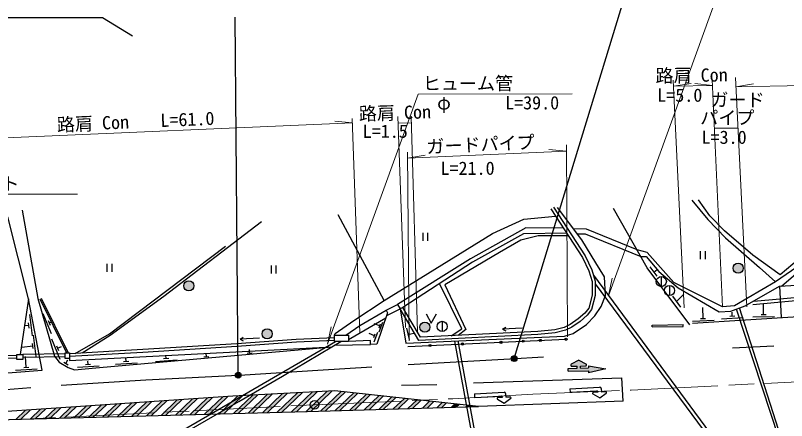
# Model space of a CAD drawing. Units: millimetres at full size, sheet at 1:1000; details may follow other scales. Extents: x 40000 to 680000, y 20000 to 380000.
# Drawn here: x 336356 to 443022, y 262451 to 318440 of the extents above; entities that cross this region are included whole.
import ezdxf
from ezdxf.enums import TextEntityAlignment as Align

# ---------------------------------------------------------------- set-up
doc = ezdxf.new("R2010")
doc.units = ezdxf.units.MM
doc.header["$LTSCALE"] = 1000
doc.linetypes.add('CHAIN', pattern=[18.5, 12, -1.5, 3.5, -1.5])
for name, color, linetype, lineweight in [('M-BGD', 7, 'Continuous', 25), ('M-BMK', 2, 'CHAIN', 13), ('M-BMK-SRVR', 3, 'Continuous', 25), ('M-STR-HTXT', 7, 'Continuous', 13), ('M-STR-STRC', 7, 'Continuous', 25)]:
    doc.layers.add(name, color=color, linetype=linetype, lineweight=lineweight)
doc.styles.add('ＭＳ ゴシック', font='')
doc.styles.get('ＭＳ ゴシック').set_extended_font_data('MS Gothic')

msp = doc.modelspace()

# ---------------------------------------------------------------- hatches: boundary and pattern name
at = {"layer": 'M-BGD'}
for points in [[(437026, 283514, 1), (435626, 283514, 1)], [(361039, 281079, 1), (359639, 281079, 1)], [(393700, 275356, 1), (392300, 275356, 1)], [(371874, 274429, 1), (370474, 274429, 1)]]:
    msp.add_hatch(color=256, dxfattribs=at).paths.add_polyline_path(points)
at = {"layer": 'M-STR-STRC'}
for points in [[(405699, 271222, 0.41421), (405146, 271345, 0.41421), (405024, 270792, 1)], [(414059, 269970), (414066, 269695), (412801, 269665), (412811, 269268), (415621, 269334), (415627, 269059), (418013, 269590), (415605, 270007), (415612, 269732), (414533, 269706), (414526, 269981), (415196, 269997, 0.77336), (415262, 270280), (414273, 270800), (413240, 270234, 0.78564), (413316, 269952)], [(367525, 268945, 0.41421), (366972, 269068, 0.41421), (366850, 268516, 1)], [(363633, 265647), (362933, 265599), (360506, 263270), (361175, 263288)], [(365732, 265790), (365033, 265742), (362513, 263325), (363182, 263343)], [(367807, 265909), (367119, 265873), (364519, 263379), (365188, 263397)], [(369870, 266018), (369182, 265982), (366526, 263433), (367195, 263451)], [(371933, 266126), (371245, 266090), (368532, 263487), (369201, 263505)], [(373996, 266234), (373308, 266198), (370539, 263541), (371208, 263560)], [(376059, 266342), (375371, 266306), (372546, 263596), (373214, 263614)], [(378122, 266451), (377434, 266415), (374552, 263650), (375221, 263668)], [(380184, 266559), (379497, 266523), (376559, 263704), (376707, 263708), (377229, 263723)], [(381990, 266420), (381407, 266485), (378569, 263762), (379239, 263781)], [(383739, 266228), (383156, 266292), (380579, 263819), (381249, 263839)], [(385489, 266035), (384906, 266099), (382589, 263877), (383259, 263896)], [(387238, 265843), (386655, 265907), (384600, 263935), (385270, 263954)], [(388987, 265650), (388404, 265714), (386610, 263993), (387280, 264012)], [(348938, 264645), (348239, 264597), (346460, 262891), (347129, 262909)], [(351038, 264788), (350338, 264740), (348467, 262945), (349136, 262963)], [(353137, 264931), (352437, 264883), (350473, 262999), (351142, 263017)], [(355236, 265074), (354536, 265026), (352480, 263053), (353149, 263072)], [(357335, 265217), (356636, 265170), (354486, 263108), (355155, 263126)], [(359435, 265360), (358735, 265313), (356493, 263162), (357162, 263180)], [(361534, 265504), (360834, 265456), (358500, 263216), (359168, 263234)], [(390737, 265457), (390153, 265522), (388620, 264051), (389290, 264070)], [(392486, 265265), (391903, 265329), (390630, 264108), (391301, 264128)], [(394235, 265072), (393652, 265136), (392641, 264166), (393311, 264185)], [(395984, 264880), (395401, 264944), (394651, 264224), (395321, 264243)], [(397734, 264687), (397151, 264751), (396661, 264282), (397331, 264301)], [(399483, 264494), (398900, 264559), (398672, 264340), (399342, 264359)], [(338442, 263929), (337743, 263882), (336427, 262620), (337096, 262638)], [(340542, 264072), (339842, 264025), (338434, 262674), (339103, 262692)], [(342641, 264215), (341941, 264168), (340440, 262728), (341109, 262746)], [(344740, 264359), (344040, 264311), (342447, 262782), (343116, 262800)], [(346839, 264502), (346140, 264454), (344454, 262837), (345122, 262855)]]:
    msp.add_hatch(color=256, dxfattribs=at).paths.add_polyline_path(points)
h = msp.add_hatch(color=256, dxfattribs=at)
edge = h.paths.add_edge_path()
edge.add_line((403681, 265744), (403686, 265645))
h = msp.add_hatch(color=256, dxfattribs=at)
edge = h.paths.add_edge_path()
edge.add_line((416896, 266460), (416901, 266360))

# ---------------------------------------------------------------- linework, layer by layer
at = {"layer": 'M-BGD'}
for p, q in [((387380, 279064), (381017, 290878)), ((392708, 288403), (392708, 287286)), ((393375, 288403), (393375, 287286)), ((431088, 285852), (431088, 284734)), ((431755, 285852), (431755, 284734)), ((349009, 284101), (349009, 282983)), ((349675, 284101), (349675, 282983)), ((371722, 283873), (371722, 282755)), ((372389, 283873), (372389, 282755)), ((424106, 283706), (425060, 282405)), ((425138, 283278), (424671, 282935)), ((416314, 282534), (433801, 258892)), ((425697, 282351), (425697, 280951)), ((425697, 282351), (425697, 280951)), ((416567, 281340), (433059, 259044)), ((426832, 281133), (426832, 279733)), ((442023, 281029), (442296, 276702)), ((427226, 279646), (428349, 278132)), ((428809, 279918), (427787, 278889)), ((338172, 279252), (337031, 271565)), ((339716, 279289), (343418, 271815)), ((339907, 279384), (343657, 271815)), ((387630, 277713), (389209, 278473)), ((439847, 277096), (439831, 278596)), ((387710, 276954), (389580, 277874)), ((431475, 276558), (431423, 278058)), ((435515, 276897), (435478, 277434)), ((442626, 257971), (436105, 277869)), ((442884, 258218), (436526, 278019)), ((338731, 274142), (338329, 277115)), ((340170, 277246), (341313, 274473)), ((340885, 276297), (341152, 275650)), ((382413, 273658), (387611, 276670)), ((429987, 276206), (432985, 276312)), ((431126, 276546), (431825, 276571)), ((434040, 276492), (437033, 276702)), ((435166, 276872), (435865, 276921)), ((438350, 276780), (441350, 276812)), ((439497, 277093), (440197, 277100)), ((338233, 275588), (337727, 275520)), ((338280, 275241), (338186, 275935)), ((341019, 275974), (341242, 276066)), ((386749, 275544), (385979, 275835)), ((386650, 275282), (386848, 275806)), ((386691, 274712), (387188, 276027)), ((390451, 275198), (390808, 273638)), ((395378, 276166), (395378, 274766)), ((424424, 275652), (428723, 275718)), ((424428, 275397), (424424, 275652)), ((424428, 275397), (428726, 275463)), ((428726, 275463), (428723, 275718)), ((339247, 271291), (338844, 274264)), ((386036, 274181), (385266, 274471)), ((385937, 273919), (386135, 274443)), ((385978, 273348), (386475, 274664)), ((390646, 274346), (391447, 274529)), ((403742, 275095), (404192, 274864)), ((338795, 272391), (338701, 273084)), ((341340, 273733), (342483, 270959)), ((367425, 273682), (367876, 273453)), ((390624, 272676), (412519, 273690)), ((397095, 273445), (400031, 257420)), ((397546, 273464), (400471, 257498)), ((338748, 272737), (337262, 272536)), ((342056, 272784), (342322, 272136)), ((342189, 272460), (342726, 272681)), ((368742, 271806), (368712, 272251)), ((435556, 272492), (441259, 272797)), ((343256, 271667), (337359, 271565)), ((343256, 271271), (337359, 271169)), ((337847, 269807), (337746, 271303)), ((351674, 270640), (351644, 271085)), ((356856, 271006), (357554, 271053)), ((357205, 271030), (357175, 271475)), ((362421, 271262), (363119, 271309)), ((362770, 271286), (362740, 271731)), ((368393, 271782), (369091, 271829)), ((343030, 270515), (343641, 270173)), ((343335, 270344), (343619, 270852)), ((344933, 269822), (347926, 270024)), ((346060, 270199), (346758, 270246)), ((346409, 270223), (346379, 270668)), ((350197, 270240), (353190, 270442)), ((351324, 270617), (352023, 270664)), ((355728, 270630), (358722, 270831)), ((336370, 269407), (339364, 269608)), ((337498, 269783), (338196, 269830)), ((324082, 265963), (338502, 267010))]:
    msp.add_line(p, q, dxfattribs=at)
for points in [[(352533, 315556), (348420, 318131), (342420, 318131), (327420, 318131), (312420, 318131), (309920, 318131), (298920, 318131), (298299, 318407), (295248, 316034)], [(452410, 293738), (450513, 290969), (449598, 289238), (448264, 287748), (442116, 282600), (438340, 285325), (434452, 288680), (432408, 290723), (430830, 292950)], [(429915, 292910), (432117, 290220), (434596, 287688), (439254, 283613), (441509, 281640)], [(337291, 291512), (339446, 279343), (341777, 271341), (342427, 270536), (343645, 269800), (344548, 269461), (347488, 269720), (380123, 272619), (381375, 273393)], [(410797, 291951), (415149, 285202), (416081, 283284), (416569, 281712), (416558, 279736), (416043, 277808), (415437, 277000), (414481, 276161), (413324, 275371), (412424, 274921), (411031, 274555), (408637, 274339), (392149, 273510), (389580, 277874)], [(389580, 277874), (390344, 273156), (412327, 274096), (413482, 274502), (415325, 275744), (416518, 276937), (417355, 278223), (417956, 279741), (417850, 282297), (416642, 284266), (414704, 287438), (411319, 291882)], [(410434, 291717), (414772, 284990), (415678, 283125), (416137, 281647), (416127, 279793), (415648, 278001), (415118, 277295), (414216, 276502), (413104, 275744), (412271, 275327), (410956, 274982), (408607, 274770), (392388, 273955), (389952, 278093)], [(429637, 275663), (423760, 283575), (419094, 291758)], [(330905, 288192), (320620, 282319), (323156, 268422), (331716, 268752), (340061, 269429), (338172, 279252), (335284, 290609)], [(380482, 274257), (380572, 274489), (383143, 276295), (387380, 279064), (402341, 288294), (406685, 290286), (411058, 290711)], [(345585, 271790), (349462, 274248), (356881, 279621), (370382, 289980)], [(412173, 289020), (406959, 289089), (399287, 284805), (389209, 278473), (389580, 277874)], [(472044, 281110), (467261, 283554), (463858, 285019), (460144, 286558), (456113, 287877), (451555, 289087), (450410, 289142), (448917, 287378), (447354, 285842), (444428, 283632), (441509, 281640), (435807, 278307), (434141, 278150), (427435, 281542), (423761, 285664), (422344, 286059), (415361, 288892), (413554, 288947)], [(412603, 288353), (406623, 288260), (399573, 284323), (389952, 278093), (389580, 277874)], [(414063, 288280), (415154, 288278), (422872, 285132), (423617, 285105), (425332, 283045), (428035, 280781), (433682, 277499), (435290, 277579), (437299, 278293), (442023, 281029), (444398, 281160), (446670, 283295), (449314, 285112), (451222, 285948), (452926, 286325), (454913, 285965), (458483, 284867), (462145, 283446), (464517, 282225)], [(412835, 287994), (408648, 287962), (406264, 287397), (403311, 285663), (395754, 281223), (398665, 275034), (397582, 274216)], [(344612, 271735), (349373, 274443), (365429, 286566)], [(442311, 281045), (445931, 284128), (446694, 283317)], [(396647, 274169), (398114, 275109), (395021, 281375)], [(429993, 275927), (444661, 276850), (457977, 277559), (469909, 278115), (478929, 280387), (485363, 280662), (494670, 280956), (502280, 280495), (510880, 279603), (519304, 278711), (523885, 279035), (526796, 280905)], [(474086, 280921), (459603, 280438), (438363, 278434)], [(469956, 281130), (459580, 280784), (438504, 278913)], [(382079, 274257), (384014, 275598), (387630, 277713), (387844, 277338)], [(387844, 277338), (386336, 273016), (385473, 272971)], [(393165, 277213), (393881, 275918), (394596, 277213)], [(406434, 275226), (403742, 275095), (404167, 275369)], [(380482, 273895), (375207, 273664), (366966, 273072), (353979, 272267), (343815, 271690)], [(380482, 273498), (375229, 273269), (366992, 272677), (354002, 271872), (343815, 271293)], [(349478, 255964), (355755, 258967), (380629, 273393)], [(370117, 273824), (367425, 273682), (367849, 273958)], [(380497, 272850), (385473, 272971), (385481, 273493), (382413, 273393)], [(343815, 271028), (343852, 270760), (380123, 272619)], [(350735, 255793), (358319, 259940), (367252, 265073), (373279, 268569), (380123, 272619)], [(231056, 267039), (240280, 266799), (248298, 266861), (258735, 267304), (269709, 267976), (283846, 268632), (294654, 269193), (303757, 269644), (311746, 270096), (321279, 270614), (328014, 270846), (336543, 271115)], [(231078, 267434), (248147, 267317), (260911, 267917), (279472, 268886), (295303, 269584), (315954, 270702), (325330, 271193), (336543, 271472)], [(390676, 270177), (404743, 270972), (409410, 271236)], [(342688, 267333), (354378, 268076), (368081, 268776), (378170, 269421), (385641, 269899)]]:
    msp.add_lwpolyline(points, dxfattribs=at)
for points in [[(380482, 274257), (382413, 274257), (382413, 273393), (380482, 273393)], [(336543, 271565), (337359, 271565), (337359, 270898), (336543, 270898)], [(343256, 271815), (343815, 271815), (343815, 271028), (343256, 271028)]]:
    msp.add_lwpolyline(points, close=True, dxfattribs=at)
for centre, radius in [((436326, 283514), 700), ((360339, 281079), 700), ((425697, 281651), 700), ((425697, 281651), 700), ((426832, 280433), 700), ((393000, 275356), 700), ((395378, 275466), 700), ((371174, 274429), 700), ((398201, 273027), 150), ((403521, 273274), 150), ((406586, 273416), 150), ((408950, 273525), 150), ((412519, 273690), 150), ((393692, 272818), 150)]:
    msp.add_circle(centre, radius, dxfattribs=at)
at = {"layer": 'M-BMK'}
msp.add_lwpolyline([(257064, 258425), (274968, 259550), (278764, 259789), (290130, 260225), (307093, 261134), (324938, 262039), (360974, 263791), (377743, 264637), (396845, 265461), (407922, 266086), (421548, 266661), (447568, 267972), (477275, 269419), (513095, 271233), (519501, 271484), (538570, 272414), (548408, 272975), (560217, 273481), (577011, 274271)], dxfattribs=at)
at = {"layer": 'M-BMK-SRVR'}
msp.add_circle((377743, 264637), 600, dxfattribs=at)
at = {"layer": 'M-STR-HTXT'}
for p, q in [((428879, 278035), (427354, 309517)), ((434141, 278150), (432715, 309571)), ((435935, 309847), (437535, 278154)), ((427395, 308671), (429820, 309055)), ((427395, 308671), (432753, 308745)), ((432753, 308745), (430317, 309053)), ((435999, 308582), (479591, 309318)), ((435999, 308582), (438424, 308966)), ((382941, 304187), (383991, 274573)), ((389265, 304471), (390310, 275321)), ((391961, 274680), (391083, 304503)), ((322341, 301006), (382962, 303591)), ((382962, 303591), (380519, 303828)), ((389299, 303544), (391109, 303598)), ((433021, 302840), (436289, 302840)), ((412564, 299683), (410120, 299916)), ((412559, 300566), (412697, 274036)), ((390595, 299521), (390822, 273472)), ((390602, 298699), (412564, 299683)), ((390602, 298699), (393015, 299149)), ((418911, 282108), (418406, 279705)), ((379543, 272994), (380050, 275396))]:
    msp.add_line(p, q, dxfattribs=at)
for points in [[(457759, 321297), (433458, 321346), (418406, 279705)], [(413349, 307601), (392081, 307578), (379543, 272994)], [(344920, 293738), (310753, 293743), (294994, 266525)]]:
    msp.add_lwpolyline(points, dxfattribs=at)
at = {"layer": 'M-STR-STRC'}
for p, q in [((405361, 271007), (424632, 334136)), ((367187, 268731), (366767, 318187)), ((414273, 270800), (413240, 270234)), ((413316, 269952), (414059, 269970)), ((414066, 269695), (414059, 269970)), ((414273, 270800), (415262, 270280)), ((414526, 269981), (415196, 269997)), ((414533, 269706), (414526, 269981)), ((415605, 270007), (415612, 269732)), ((415605, 270007), (418013, 269590)), ((412801, 269665), (414066, 269695)), ((412811, 269268), (412801, 269665)), ((412811, 269268), (415621, 269334)), ((414533, 269706), (415612, 269732)), ((415621, 269334), (415627, 269059)), ((418013, 269590), (415627, 269059)), ((399721, 267667), (420233, 268372)), ((420420, 265113), (420233, 268372)), ((389738, 267354), (394633, 267426)), ((413063, 266857), (417163, 267075)), ((413063, 266857), (413089, 266358)), ((417374, 266886), (417400, 266387)), ((362933, 265599), (360506, 263270)), ((363633, 265647), (361175, 263288)), ((365033, 265742), (362513, 263325)), ((365732, 265790), (363182, 263343)), ((367119, 265873), (364519, 263379)), ((367807, 265909), (365188, 263397)), ((369182, 265982), (366526, 263433)), ((369870, 266018), (367195, 263451)), ((371245, 266090), (368532, 263487)), ((371933, 266126), (369201, 263505)), ((373308, 266198), (370539, 263541)), ((373996, 266234), (371208, 263560)), ((375371, 266306), (372546, 263596)), ((376059, 266342), (373214, 263614)), ((377434, 266415), (374552, 263650)), ((378122, 266451), (375221, 263668)), ((379497, 266523), (376559, 263704)), ((380184, 266559), (377229, 263723)), ((381407, 266485), (378569, 263762)), ((381990, 266420), (379239, 263781)), ((383156, 266292), (380579, 263819)), ((383739, 266228), (381249, 263839)), ((384906, 266099), (382589, 263877)), ((385489, 266035), (383259, 263896)), ((386655, 265907), (384600, 263935)), ((387238, 265843), (385270, 263954)), ((388404, 265714), (386610, 263993)), ((388987, 265650), (387280, 264012)), ((399849, 266142), (403949, 266360)), ((399849, 266142), (399875, 265642)), ((399875, 265642), (403576, 265839)), ((403686, 265645), (403068, 265612)), ((403681, 265744), (403686, 265645)), ((404159, 266171), (404186, 265671)), ((404805, 265704), (404186, 265671)), ((413089, 266358), (416790, 266555)), ((416236, 266141), (417193, 265575)), ((416901, 266360), (416282, 266327)), ((416896, 266460), (416901, 266360)), ((417193, 265575), (418084, 266240)), ((418019, 266420), (417400, 266387)), ((348239, 264597), (346460, 262891)), ((348938, 264645), (347129, 262909)), ((350338, 264740), (348467, 262945)), ((351038, 264788), (349136, 262963)), ((352437, 264883), (350473, 262999)), ((353137, 264931), (351142, 263017)), ((354536, 265026), (352480, 263053)), ((355236, 265074), (353149, 263072)), ((356636, 265170), (354486, 263108)), ((357335, 265217), (355155, 263126)), ((358735, 265313), (356493, 263162)), ((359435, 265360), (357162, 263180)), ((360834, 265456), (358500, 263216)), ((361534, 265504), (359168, 263234)), ((390153, 265522), (388620, 264051)), ((390737, 265457), (389290, 264070)), ((391903, 265329), (390630, 264108)), ((392486, 265265), (391301, 264128)), ((393652, 265136), (392641, 264166)), ((394235, 265072), (393311, 264185)), ((395401, 264944), (394651, 264224)), ((395984, 264880), (395321, 264243)), ((397151, 264751), (396661, 264282)), ((397734, 264687), (397331, 264301)), ((398900, 264559), (398672, 264340)), ((420420, 265113), (400430, 264390)), ((403022, 265426), (403979, 264859)), ((403979, 264859), (404870, 265524)), ((337743, 263882), (336427, 262620)), ((338442, 263929), (337096, 262638)), ((339842, 264025), (338434, 262674)), ((340542, 264072), (339103, 262692)), ((341941, 264168), (340440, 262728)), ((342641, 264215), (341109, 262746)), ((344040, 264311), (342447, 262782)), ((344740, 264359), (343116, 262800)), ((346140, 264454), (344454, 262837)), ((346839, 264502), (345122, 262855)), ((399483, 264494), (399342, 264359))]:
    msp.add_line(p, q, dxfattribs=at)
msp.add_lwpolyline([(400430, 264390), (380556, 266578), (366414, 265836), (307945, 261850), (376707, 263708)], close=True, dxfattribs=at)
for centre in [(405361, 271007), (367187, 268731)]:
    msp.add_circle(centre, 400, dxfattribs=at)
for centre, radius, start, end in [((413312, 270102), 150, 118.73903, 271.35768), ((415192, 270147), 150, 271.35768, 62.22585), ((417174, 266875), 200, 3.10803, 93.04368), ((403073, 265512), 100, 93.04368, 239.35361), ((403581, 265739), 100, 3.04368, 93.04368), ((403959, 266160), 200, 3.10803, 93.04368), ((404810, 265604), 100, 306.73375, 93.04368), ((416287, 266227), 100, 93.04368, 239.35361), ((416796, 266455), 100, 3.04368, 93.04368), ((418024, 266320), 100, 306.73375, 93.04368)]:
    msp.add_arc(centre, radius, start, end, dxfattribs=at)

# ---------------------------------------------------------------- texts
at = {"layer": 'M-STR-HTXT', "style": 'ＭＳ ゴシック'}
for s, rotation, p in [('路肩 Con', 0.798, (424908, 308636)), ('ヒューム管', 0.062, (392696, 307579)), ('L=5.0', 359.885, (425133, 305966)), ('φ\u3000\u3000\u3000L=39.0', 0.062, (394691, 304892)), ('L=61.0', 2.442, (356465, 302461)), ('路肩 Con', 1.687, (383897, 303385)), ('路肩 Con', 2.442, (342150, 301850)), ('L=1.5', 0.062, (384392, 300972)), ('ガードパイプ', 2.566, (393261, 298818)), ('L=3.0', 359.885, (431258, 300152)), ('L=21.0', 0.062, (395156, 295856)), ('ボックスカルバート', 359.992, (314407, 293743))]:
    msp.add_text(s, height=1833, rotation=rotation, dxfattribs=at).set_placement(p, align=Align.BOTTOM_LEFT)
for s, p in [('ガード', (432483, 305314)), ('パイプ', (431078, 302840))]:
    msp.add_text(s, height=1833, dxfattribs=at).set_placement(p, align=Align.BOTTOM_LEFT)

doc.saveas('drawing.dxf')
